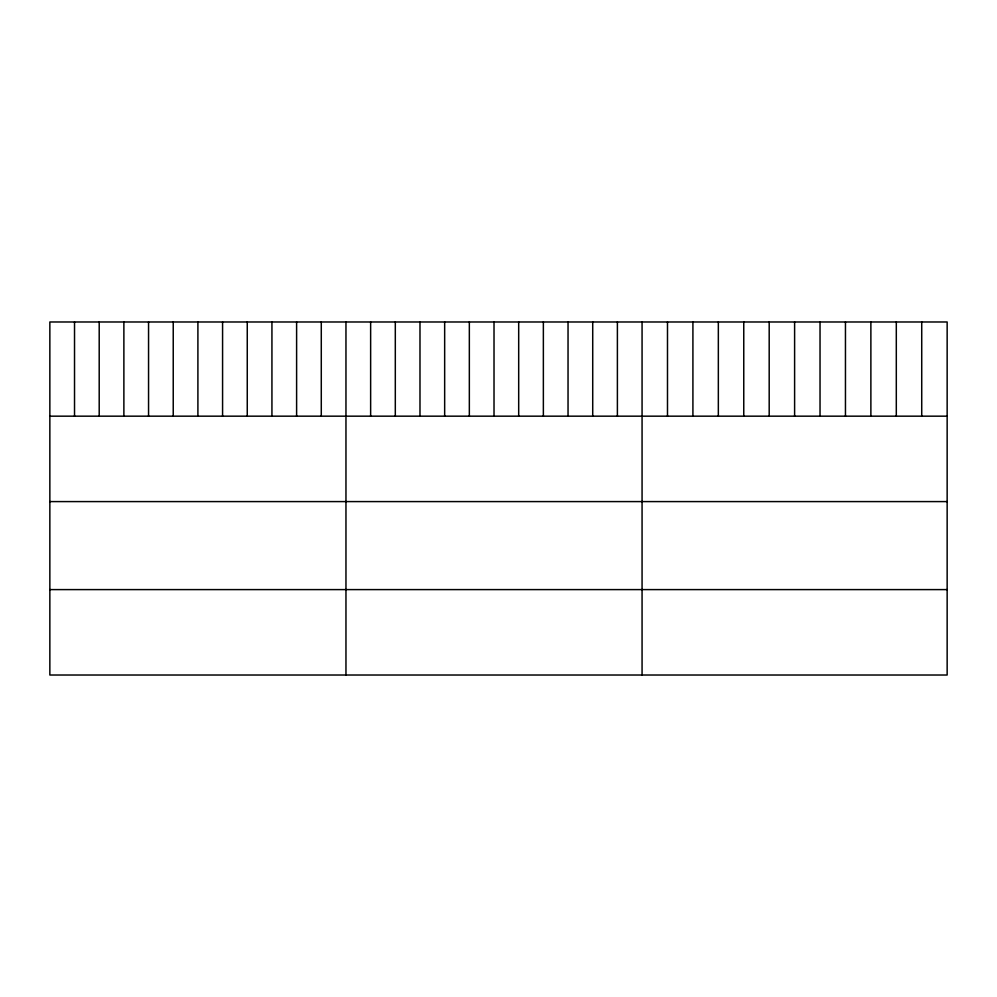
<?xml version="1.0" encoding="UTF-8"?>
<svg xmlns="http://www.w3.org/2000/svg" width="997" height="997" viewBox="0 0 997 997"><rect width="100%" height="100%" fill="white"/><g stroke="black" fill="none" stroke-linecap="round" stroke-linejoin="round"><path stroke-width="1.5" d="M947.15 416.173L947.15 675.019L49.85 675.019L49.85 321.981L947.15 321.981L947.15 416.173L49.85 416.173M49.85 501.591L947.15 501.591M49.85 589.601L947.15 589.601M921.727 321.981L921.727 416.173M896.303 321.981L896.303 416.173M870.88 321.981L870.88 416.173M845.456 321.981L845.456 416.173M820.033 321.981L820.033 416.173M794.609 321.981L794.609 416.173M769.186 321.981L769.186 416.173M743.762 321.981L743.762 416.173M718.339 321.981L718.339 416.173M692.915 321.981L692.915 416.173M667.492 321.981L667.492 416.173M642.068 321.981L642.068 675.019M617.392 321.981L617.392 416.173M592.717 321.981L592.717 416.173M568.041 321.981L568.041 416.173M543.365 321.981L543.365 416.173M518.689 321.981L518.689 416.173M494.014 321.981L494.014 416.173M469.338 321.981L469.338 416.173M444.662 321.981L444.662 416.173M419.986 321.981L419.986 416.173M395.31 321.981L395.31 416.173M370.635 321.981L370.635 416.173M345.959 321.981L345.959 675.019M321.283 321.981L321.283 416.173M296.608 321.981L296.608 416.173M271.932 321.981L271.932 416.173M247.256 321.981L247.256 416.173M222.58 321.981L222.58 416.173M197.905 321.981L197.905 416.173M173.229 321.981L173.229 416.173M148.553 321.981L148.553 416.173M123.877 321.981L123.877 416.173M99.201 321.981L99.201 416.173M74.526 321.981L74.526 416.173"/></g></svg>
